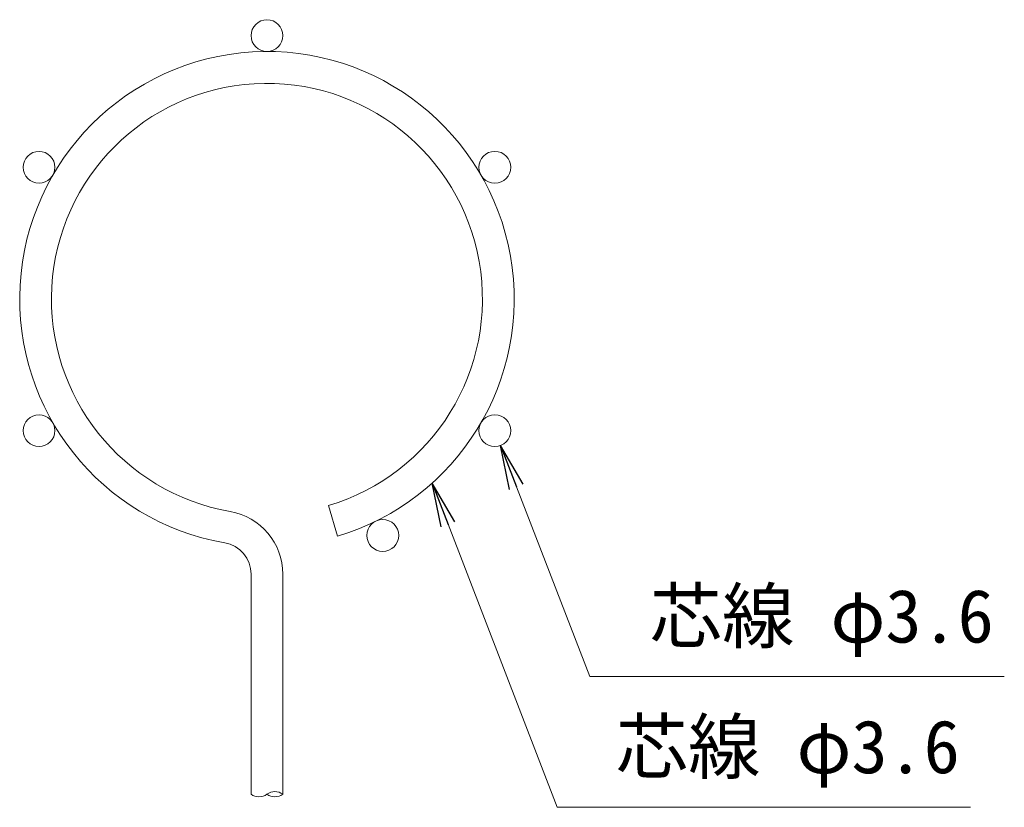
# Model space of a CAD drawing. Units: millimetres, scale not verified. Extents: x -4200 to 4200, y -2970 to 2970.
# Drawn here: x 1281 to 2173, y -1345 to -632 of the extents above; entities that cross this region are included whole.
import ezdxf
from ezdxf.enums import TextEntityAlignment as Align

# ---------------------------------------------------------------- set-up
doc = ezdxf.new("R2010")
doc.units = ezdxf.units.MM
doc.header["$LTSCALE"] = 10
for name, color, linetype, lineweight in [('0-5_D-STR-DIM', 7, 'Continuous', 13), ('0-C_D-STR-TXT', 7, 'Continuous', 13), ('0-D_D-STR2', 7, 'Continuous', 13)]:
    doc.layers.add(name, color=color, linetype=linetype, lineweight=lineweight)
doc.layers.add('0-6_0', color=7, linetype='Continuous')
doc.styles.add('ＭＳ ゴシック', font='')
doc.styles.get('ＭＳ ゴシック').set_extended_font_data('MS Gothic')

# ---------------------------------------------------------------- blocks, each defined once
blk = doc.blocks.new('_Open')
at = {"layer": '0-6_0'}
blk.add_line((-10, 1.667), (0, 0), dxfattribs=at)
blk.add_lwpolyline([(-10, -1.667), (0, 0), (-10, 0)], dxfattribs=at)

msp = doc.modelspace()

# ---------------------------------------------------------------- linework, layer by layer
at = {"layer": '0-5_D-STR-DIM'}
for centre, start, end in [((1497.56, -1323.15), 233.12027, 306.87973), ((1511.96, -1342.34), 53.12027, 126.87973), ((1511.96, -1323.15), 233.12027, 306.87973)]:
    msp.add_arc(centre, 12, start, end, dxfattribs=at)
at = {"layer": '0-C_D-STR-TXT'}
for points in [[(1730.82, -1054.43), (1797.21, -1226.35), (2172.79, -1226.35)], [(1668.82, -1088.48), (1767.74, -1344.62), (2142.05, -1344.62)]]:
    msp.add_lwpolyline(points, dxfattribs=at)
at = {"layer": '0-D_D-STR2'}
for p, q in [((1560.54, -1071.55), (1568.77, -1099.15)), ((1490.36, -1332.75), (1490.36, -1133.57)), ((1519.16, -1332.75), (1519.16, -1133.57))]:
    msp.add_line(p, q, dxfattribs=at)
for centre in [(1504.76, -646.09), (1298.3, -765.29), (1711.22, -765.29), (1298.3, -1003.69), (1711.22, -1003.69), (1609.71, -1098.54)]:
    msp.add_circle(centre, 14.4, dxfattribs=at)
for centre, radius, start, end in [((1504.76, -884.49), 224, 286.60421, 260.16066), ((1504.76, -884.49), 195.2, 286.60421, 260.16066), ((1461.56, -1133.57), 57.6, 0, 80.16066), ((1461.56, -1133.57), 28.8, 0, 80.16066)]:
    msp.add_arc(centre, radius, start, end, dxfattribs=at)

# ---------------------------------------------------------------- block references
at = {"layer": '0-C_D-STR-TXT', "xscale": 4, "yscale": 4, "rotation": 111.11539}
for p in [(1716.41, -1017.12), (1654.41, -1051.17)]:
    msp.add_blockref('_Open', p, dxfattribs=at)

# ---------------------------------------------------------------- texts
at = {"layer": '0-C_D-STR-TXT', "style": 'ＭＳ ゴシック'}
for p in [(1851.44, -1209.96), (1820.69, -1328.23)]:
    msp.add_text('芯線 φ3.6', height=48.09, dxfattribs=at).set_placement(p, align=Align.BOTTOM_LEFT)

doc.saveas('drawing.dxf')
